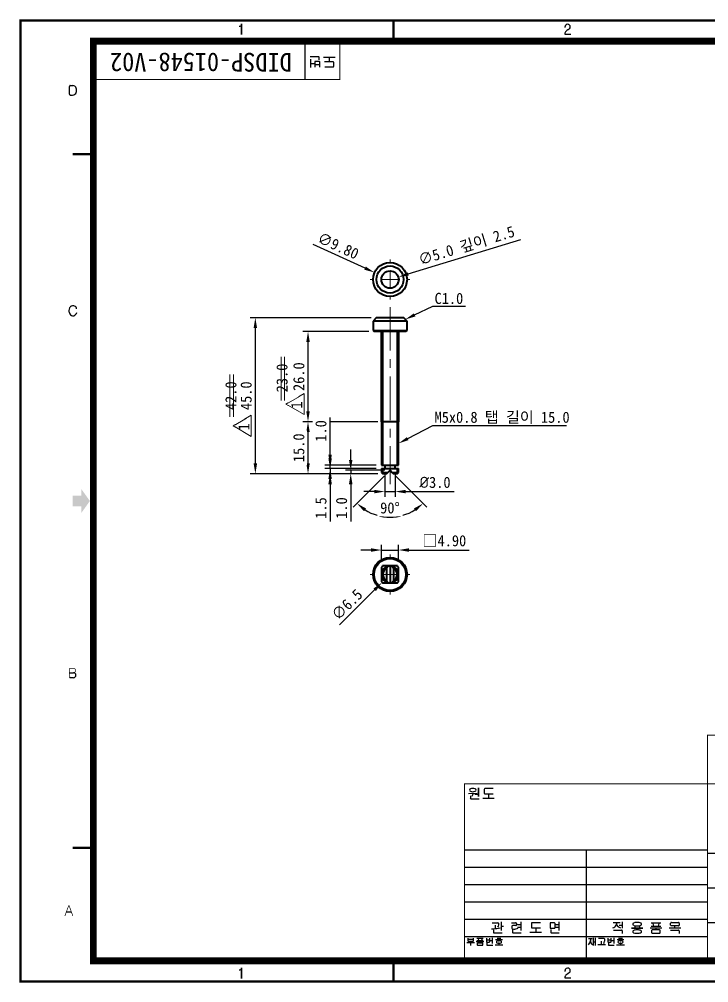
# Model space of a CAD drawing. Header units: millimetres. Extents: x 20 to 420, y 20 to 297.
# Drawn here: x 19.6 to 218.4, y 19.6 to 297.4 of the extents above; entities that cross this region are included whole.
import ezdxf
from ezdxf import colors
from ezdxf.entities.mleader import LeaderData, LeaderLine
from ezdxf.math import Vec2, Vec3

# ---------------------------------------------------------------- set-up
doc = ezdxf.new("R2010")
doc.units = ezdxf.units.MM
doc.header["$LTSCALE"] = 10
doc.header["$MEASUREMENT"] = 0
doc.linetypes.add('CENTER', pattern=[2, 1.25, -0.25, 0.25, -0.25])
doc.layers.get('0').update_dxf_attribs({"color": 6})
doc.layers.add('0 @ 1', color=6, linetype='Continuous')
doc.layers.add('나사산', color=2, linetype='Continuous')
for name, color, linetype, lineweight in [('CENTER', 1, 'CENTER', 9), ('DIM', 2, 'Continuous', 9), ('OUTLINE', 3, 'Continuous', 40)]:
    doc.layers.add(name, color=color, linetype=linetype, lineweight=lineweight)
doc.styles.get("Standard").update_dxf_attribs({"font": '', "height": 3.2})
doc.styles.get('Standard').set_extended_font_data('GulimChe')
doc.dimstyles.new('척도 1배 - (x.x)', dxfattribs={"dimtxt": 3.2, "dimasz": 3, "dimexe": 1.5, "dimexo": 1.5, "dimgap": 1, "dimtad": 1, "dimdec": 1, "dimzin": 0, "dimdsep": 46, "dimtxsty": 'Standard', "dimcen": 0, "dimclrd": 2, "dimclre": 2, "dimclrt": 2, "dimadec": 0, "dimazin": 0, "dimtfac": 0.75, "dimtdec": 1, "dimtmove": 0, "dimatfit": 0, "dimfxl": 1, "dimtfill": 1, "dimtolj": 1, "dimtzin": 0, "dimarcsym": 0})
doc.dimstyles.new('척도 1배 - (x.xx)', dxfattribs={"dimtxt": 3.2, "dimasz": 3, "dimexe": 1.5, "dimexo": 1.5, "dimgap": 1, "dimtad": 1, "dimzin": 0, "dimdsep": 46, "dimtxsty": 'Standard', "dimcen": 0, "dimclrd": 2, "dimclre": 2, "dimclrt": 2, "dimadec": 0, "dimazin": 0, "dimtm": 1e-09, "dimtfac": 0.75, "dimtmove": 0, "dimatfit": 0, "dimfxl": 1, "dimtfill": 1, "dimtolj": 1, "dimtzin": 0, "dimarcsym": 0})

# ---------------------------------------------------------------- blocks, each defined once
blk = doc.blocks.new('A-3_규격도면_동인광학')
blk.add_hatch(color=256).paths.add_polyline_path([(15, 137), (17.5, 137), (17.5, 135), (20, 138.5), (17.5, 142), (17.5, 140), (15, 140)])
for p, q in [((63.07, 275.38), (63.32, 275.38)), ((63.73, 272.93), (63.73, 275.99)), ((63.73, 275.99), (63.73, 272.93)), ((156.98, 274.96), (156.98, 275.22)), ((156.9, 273.09), (158.65, 273.09)), ((157.84, 274.33), (157.74, 274.26)), ((158.18, 274.56), (157.84, 274.33)), ((158.26, 274.63), (158.18, 274.56)), ((82, 270), (82, 260)), ((85.87, 266.55), (83.48, 266.55)), ((83.73, 263.42), (83.73, 265.84)), ((84.63, 264.48), (83.73, 264.48)), ((84.81, 265.01), (84.81, 263.52)), ((86.28, 264.22), (84.81, 264.22)), ((86.07, 265.22), (84.99, 265.22)), ((86.06, 265.64), (86.06, 266.4)), ((86.28, 263.52), (86.28, 265.05)), ((90.69, 266.36), (87.36, 266.36)), ((90.02, 265.12), (87.64, 265.12)), ((89.03, 265.33), (89.03, 266.36)), ((90.27, 263.83), (90.27, 264.89)), ((87.68, 263.62), (90.05, 263.62)), ((14.11, 255.76), (14.11, 258)), ((14.35, 258.23), (15.04, 258.23)), ((16.18, 193.86), (16.14, 194.04)), ((14.1, 89.02), (15.24, 89.02)), ((15.24, 89.02), (15.26, 89.02)), ((15.31, 87.56), (14.35, 87.56)), ((131.98, 53.34), (131.98, 55.81)), ((131.98, 55.81), (131.98, 53.34)), ((136.23, 55.6), (133.86, 55.6)), ((129.11, 54.2), (131.59, 54.27)), ((129.66, 53.56), (129.66, 52.9)), ((130.36, 54.23), (130.37, 53.91)), ((131.98, 53.87), (130.96, 53.87)), ((133.22, 52.86), (136.55, 52.86)), ((133.64, 55.39), (133.64, 54.33)), ((133.89, 54.1), (136.27, 54.1)), ((134.88, 53.9), (134.88, 52.86)), ((129.87, 52.68), (132.24, 52.68)), ((128, 38), (198, 38)), ((163, 38), (163, 7)), ((198, 37), (253, 37)), ((128, 33), (198, 33)), ((128, 28), (198, 28)), ((198, 27), (253, 27)), ((128, 23), (198, 23)), ((13.21, 20.04), (14.68, 20.04)), ((128, 18), (198, 18)), ((135.98, 16.93), (137.61, 16.93)), ((138.54, 17.16), (138.54, 14.69)), ((141.51, 16.95), (142.68, 16.95)), ((142.95, 16.76), (142.95, 16.34)), ((144.21, 17.16), (144.21, 14.72)), ((147.25, 16.73), (147.25, 15.67)), ((149.84, 16.94), (147.47, 16.94)), ((152.64, 16.75), (152.64, 15.56)), ((153.9, 16.94), (152.85, 16.94)), ((154.09, 15.56), (154.09, 16.72)), ((155.19, 17.16), (155.19, 14.72)), ((170.79, 16.97), (172.81, 16.97)), ((171.8, 16.97), (171.8, 16.65)), ((173.45, 17.17), (173.45, 15.35)), ((181.75, 16.92), (184.53, 16.92)), ((182.3, 16.77), (182.47, 15.98)), ((183.97, 16.75), (183.79, 15.98)), ((187.39, 16.22), (187.39, 16.83)), ((187.63, 16.98), (189.68, 16.98)), ((189.86, 16.77), (189.86, 16.22)), ((198, 17), (253, 17)), ((135.78, 15.21), (136.3, 15.22)), ((136.3, 14.87), (136.3, 14.23)), ((136.56, 14.01), (138.83, 14.01)), ((136.81, 16.25), (136.81, 15.24)), ((139.19, 15.89), (138.54, 15.89)), ((141.65, 15.95), (141.65, 15.38)), ((141.79, 14.95), (141.79, 14.23)), ((141.83, 15.14), (142.16, 15.13)), ((142.72, 16.12), (141.88, 16.12)), ((142.04, 14.01), (144.32, 14.01)), ((143.29, 16.45), (144.21, 16.45)), ((143.29, 15.71), (144.21, 15.71)), ((146.83, 14.2), (150.16, 14.2)), ((147.5, 15.44), (149.88, 15.44)), ((148.49, 15.23), (148.49, 14.2)), ((152.84, 15.37), (153.88, 15.37)), ((152.86, 14.95), (152.86, 14.23)), ((153.11, 14.01), (155.29, 14.01)), ((154.26, 16.45), (155.19, 16.45)), ((154.27, 15.71), (155.19, 15.71)), ((170.89, 14.83), (173.22, 14.83)), ((172.54, 16.26), (173.45, 16.26)), ((173.42, 14.6), (173.42, 13.84)), ((179.41, 15.35), (176.07, 15.35)), ((176.07, 15.35), (179.41, 15.35)), ((177.03, 16.01), (177.03, 15.35)), ((178.44, 16.02), (178.44, 15.35)), ((181.47, 15.45), (184.82, 15.45)), ((181.75, 15.98), (184.53, 15.98)), ((181.9, 14.7), (181.9, 14.1)), ((184.19, 14.86), (182.09, 14.86)), ((182.14, 13.95), (184.19, 13.95)), ((183.13, 15.45), (183.13, 14.86)), ((184.37, 14.15), (184.37, 14.7)), ((186.96, 15.48), (190.31, 15.48)), ((187.31, 14.81), (189.64, 14.81)), ((189.68, 16.07), (187.58, 16.07)), ((188.63, 15.48), (188.63, 16.07)), ((189.85, 14.59), (189.85, 13.83)), ((128, 13), (198, 13)), ((128.62, 11.22), (130.85, 11.22)), ((128.91, 12.54), (128.91, 11.79)), ((128.91, 12.2), (130.56, 12.2)), ((129.05, 11.66), (130.43, 11.66)), ((129.74, 11.22), (129.74, 10.37)), ((130.56, 11.82), (130.56, 12.54)), ((131.35, 11.49), (133.58, 11.49)), ((131.53, 12.47), (133.39, 12.47)), ((131.53, 11.84), (133.39, 11.84)), ((131.9, 12.37), (132.02, 11.84)), ((132.46, 11.49), (132.46, 11.09)), ((133.02, 12.36), (132.9, 11.84)), ((134.27, 12.51), (134.27, 11.49)), ((134.27, 12.05), (135.24, 12.05)), ((134.4, 11.37), (135.13, 11.37)), ((135.24, 11.52), (135.24, 12.51)), ((135.37, 11.87), (135.96, 11.87)), ((135.96, 12.58), (135.96, 10.96)), ((136.95, 12.09), (138.89, 12.09)), ((137.37, 12.45), (138.47, 12.45)), ((137.82, 11.76), (137.91, 11.76)), ((137.91, 11.76), (138, 11.76)), ((163.75, 12.44), (164.78, 12.44)), ((164.26, 12.44), (164.26, 11.82)), ((165.05, 12.59), (165.05, 10.36)), ((165.05, 11.47), (165.59, 11.47)), ((165.59, 12.59), (165.59, 10.36)), ((166.58, 12.46), (168.15, 12.46)), ((167.34, 11.59), (167.34, 10.63)), ((168.32, 12.3), (168.32, 11.6)), ((169.29, 12.51), (169.29, 11.49)), ((169.29, 12.05), (170.27, 12.05)), ((169.42, 11.37), (170.15, 11.37)), ((170.27, 11.52), (170.27, 12.51)), ((170.39, 11.87), (170.99, 11.87)), ((170.99, 12.58), (170.99, 10.96)), ((171.97, 12.09), (173.91, 12.09)), ((172.39, 12.45), (173.49, 12.45)), ((172.84, 11.76), (172.93, 11.76)), ((172.93, 11.76), (173.03, 11.76)), ((131.64, 10.99), (131.64, 10.59)), ((133.17, 11.09), (131.76, 11.09)), ((131.8, 10.49), (133.17, 10.49)), ((133.29, 10.62), (133.29, 10.99)), ((134.41, 11.1), (134.41, 10.59)), ((134.54, 10.49), (136.13, 10.49)), ((136.81, 10.6), (139.03, 10.6)), ((137.91, 11.04), (137.82, 11.04)), ((138, 11.04), (137.91, 11.04)), ((137.91, 11.04), (137.91, 10.6)), ((166.39, 10.63), (168.62, 10.63)), ((169.43, 11.1), (169.43, 10.59)), ((169.56, 10.49), (171.15, 10.49)), ((171.83, 10.6), (174.06, 10.6)), ((172.93, 11.04), (172.84, 11.04)), ((173.03, 11.04), (172.93, 11.04)), ((172.93, 11.04), (172.93, 10.6)), ((63.07, 3.35), (63.32, 3.35)), ((63.73, 0.91), (63.73, 3.96)), ((63.73, 3.96), (63.73, 0.91)), ((156.98, 2.93), (156.98, 3.2)), ((156.9, 1.07), (158.65, 1.07)), ((157.84, 2.3), (157.74, 2.24)), ((158.18, 2.54), (157.84, 2.3)), ((158.26, 2.6), (158.18, 2.54))]:
    blk.add_line(p, q)
for points, const_width in [([(0, 0), (0, 277), (400, 277), (400, 0)], 0.7), ([(21, 6), (21, 271), (394, 271), (394, 6)], 2)]:
    blk.add_lwpolyline(points, close=True, dxfattribs=dict(const_width=const_width))
for points, const_width in [([(107.5, 277), (107.5, 270.33)], 0.7), ([(22, 260), (92, 260), (92, 270)], 0.3), ([(15, 238.5), (21.67, 238.5)], 0.7), ([(198, 7), (198, 71), (393, 71)], 0.3), ([(128, 7), (128, 57), (393, 57)], 0.3), ([(15, 38.5), (21.67, 38.5)], 0.7), ([(107.5, 0), (107.5, 6.67)], 0.7)]:
    blk.add_lwpolyline(points, dxfattribs=dict(const_width=const_width))
at = {"const_width": 0.2}
for points in [[(14.1, 87.81), (14.1, 90.08, -0.443983), (14.33, 90.29), (15.24, 90.29, -1), (15.24, 89.02), (14.1, 89.02)], [(12.79, 18.9), (13.87, 21.81, -0.756384), (14.04, 21.8), (15.09, 18.92)]]:
    blk.add_lwpolyline(points, format="xyb", dxfattribs=at)
for centre, radius, start, end in [((63.32, 275.8), 0.418, 270, 351.8564), ((157.65, 275.22), 0.675, 135.3614, 180), ((157.57, 275.31), 0.56, 116.1126, 135.3614), ((157.74, 274.95), 0.951, 75.511, 116.1126), ((157.84, 275.33), 0.566, 52.7857, 75.511), ((157.74, 275.19), 0.74, 352.4081, 52.7857), ((157.61, 275.21), 0.862, 318.1085, 352.4081), ((158.42, 273.05), 1.52, 161.3803, 178.4124), ((157.65, 273.31), 0.705, 132.8749, 161.3803), ((159.75, 271.05), 3.8, 121.9901, 132.8749), ((84.99, 265.04), 0.181, 90, 191.0214), ((85.9, 266.4), 0.157, 0, 104.5405), ((86.1, 265.05), 0.179, 0, 97.6654), ((90.04, 264.89), 0.23, 0, 93.1332), ((90.05, 263.83), 0.217, 270, 359.9617), ((14.35, 258), 0.234, 89.9627, 180), ((14.35, 255.75), 0.241, 177.6028, 269.7704), ((14.69, 339.44), 83.93, 269.7704, 270.2296), ((15.02, 256.63), 1.12, 270.2296, 341.2755), ((15.04, 257.12), 1.11, 18.7245, 90), ((14.3, 256.87), 1.88, 341.2755, 18.7245), ((15.03, 193.78), 0.968, 126.0964, 153.4408), ((14.92, 193.92), 0.786, 112.6651, 126.0964), ((15.21, 193.24), 1.52, 84.5855, 112.6651), ((15.27, 193.91), 0.857, 49.4232, 84.5855), ((15.2, 193.83), 0.962, 12.5369, 49.4232), ((15.89, 193.35), 1.93, 153.4408, 179.3877), ((15.94, 193.35), 1.97, 179.3877, 207.825), ((15.05, 192.88), 0.971, 207.825, 248.4845), ((15.15, 193.14), 1.26, 248.4845, 279.0922), ((15.2, 192.85), 0.954, 279.0922, 325.2032), ((14.87, 193.08), 1.36, 325.2032, 351.393), ((15.26, 88.29), 0.727, 273.6048, 90), ((14.35, 87.81), 0.249, 181.3239, 270), ((130.37, 53.68), 1.97, 90, 109.7033), ((130.37, 53.68), 1.97, 70.2967, 90), ((133.86, 55.39), 0.217, 90, 179.9617), ((129.85, 55.13), 0.429, 109.7033, 172.0326), ((129.85, 55.24), 0.429, 187.9674, 250.2967), ((129.87, 52.9), 0.216, 180, 270.036), ((130.37, 56.69), 1.97, 250.2967, 270), ((129.76, 53.89), 0.602, 313.5964, 1.5108), ((130.37, 56.69), 1.97, 270, 289.7033), ((130.89, 55.13), 0.429, 7.9674, 70.2967), ((130.89, 55.24), 0.429, 289.7033, 352.0326), ((133.87, 54.33), 0.23, 180, 273.1332), ((137.61, 16.7), 0.224, 5.8584, 90), ((135.83, 16.52), 2.01, 354.1416, 5.8584), ((142.68, 16.66), 0.29, 19.9366, 90), ((147.47, 16.73), 0.217, 90, 179.9617), ((152.85, 16.73), 0.211, 90, 174.1511), ((153.87, 16.72), 0.223, 0, 81.4867), ((176.82, 16.5), 0.362, 130.787, 175.4096), ((176.99, 16.31), 0.62, 105.5854, 130.787), ((177.63, 14.03), 2.98, 94.5784, 105.5854), ((177.73, 12.69), 4.33, 90, 94.5784), ((177.73, 12.69), 4.33, 85.4216, 90), ((177.84, 14.03), 2.98, 74.4146, 85.4216), ((178.48, 16.31), 0.62, 49.213, 74.4146), ((178.64, 16.5), 0.362, 4.5904, 49.213), ((187.56, 16.83), 0.163, 63.6984, 180), ((189.68, 16.8), 0.179, 352.4097, 90), ((136.15, 25.5), 10.28, 270.7952, 281.7846), ((136.52, 14.23), 0.218, 180, 278.834), ((136.77, 16.42), 1.07, 316.4472, 354.1416), ((141.88, 15.88), 0.243, 90, 162.7327), ((141.89, 15.38), 0.247, 180, 255.9206), ((142.01, 14.23), 0.218, 180, 278.834), ((142.27, 17.94), 2.82, 267.8535, 294.1102), ((142.73, 16.34), 0.223, 268.9289, 0), ((147.48, 15.67), 0.23, 180, 273.1332), ((152.83, 15.56), 0.198, 180, 272.2398), ((153.08, 14.23), 0.218, 180, 278.834), ((153.88, 15.58), 0.214, 270, 355.6406), ((170.17, 17.28), 1.89, 285.8538, 306.2125), ((170.48, 16.85), 1.37, 306.2125, 332.5484), ((170.87, 16.65), 0.93, 332.5484, 0), ((172.71, 16.65), 0.912, 180, 209.5054), ((172.86, 16.73), 1.08, 209.5054, 237.9626), ((174.78, 19.8), 4.7, 237.9626, 246.4471), ((173.22, 14.62), 0.204, 354.4055, 90), ((176.82, 16.56), 0.362, 184.5904, 229.213), ((176.82, 14.36), 0.362, 130.787, 175.4096), ((176.82, 14.42), 0.362, 184.5904, 229.213), ((176.99, 16.76), 0.62, 229.213, 254.4146), ((176.99, 14.17), 0.62, 105.5854, 130.787), ((176.99, 14.62), 0.62, 229.213, 254.4146), ((177.63, 19.03), 2.98, 254.4146, 265.4216), ((177.63, 11.89), 2.98, 94.5784, 105.5854), ((177.63, 16.89), 2.98, 254.4146, 265.4216), ((177.73, 20.38), 4.33, 265.4216, 270), ((177.73, 10.55), 4.33, 90, 94.5784), ((177.73, 18.24), 4.33, 265.4216, 270), ((177.73, 20.38), 4.33, 270, 274.5784), ((177.73, 10.55), 4.33, 85.4216, 90), ((177.73, 18.24), 4.33, 270, 274.5784), ((177.84, 19.03), 2.98, 274.5784, 285.5854), ((177.84, 11.89), 2.98, 74.4146, 85.4216), ((177.84, 16.89), 2.98, 274.5784, 285.5854), ((178.48, 16.76), 0.62, 285.5854, 310.787), ((178.48, 14.17), 0.62, 49.213, 74.4146), ((178.48, 14.62), 0.62, 285.5854, 310.787), ((178.64, 16.56), 0.362, 310.787, 355.4096), ((178.64, 14.36), 0.362, 4.5904, 49.213), ((178.64, 14.42), 0.362, 310.787, 355.4096), ((182.09, 14.67), 0.187, 90, 169.1835), ((182.07, 14.1), 0.163, 180, 296.3016), ((184.22, 14.7), 0.154, 0, 98.8347), ((184.19, 14.13), 0.179, 270, 7.5903), ((187.58, 16.26), 0.187, 190.8165, 270), ((189.64, 14.61), 0.204, 354.4055, 90), ((189.71, 16.22), 0.154, 261.1653, 0), ((129.04, 11.79), 0.131, 180, 274.282), ((130.43, 11.79), 0.133, 270, 11.7778), ((134.39, 11.49), 0.12, 180, 277.6654), ((135.13, 11.5), 0.121, 270, 11.0214), ((137.46, 11.37), 0.306, 117.2376, 174.097), ((137.46, 11.43), 0.306, 185.903, 242.7624), ((137.82, 10.66), 1.1, 90, 117.2376), ((137.82, 12.14), 1.1, 242.7624, 270), ((138, 10.66), 1.1, 62.7624, 90), ((138, 12.14), 1.1, 270, 297.2376), ((138.37, 11.37), 0.306, 5.903, 62.7624), ((138.37, 11.43), 0.306, 297.2376, 354.097), ((162.62, 11.82), 1.64, 310.6997, 0), ((165.87, 11.82), 1.61, 180, 230.1829), ((167.35, 11.6), 0.979, 320.2059, 0), ((168.15, 12.28), 0.178, 4.5, 90), ((169.41, 11.49), 0.12, 180, 277.6654), ((170.15, 11.5), 0.121, 270, 11.0214), ((172.48, 11.37), 0.306, 117.2376, 174.097), ((172.48, 11.43), 0.306, 185.903, 242.7624), ((172.84, 10.66), 1.1, 90, 117.2376), ((172.84, 12.14), 1.1, 242.7624, 270), ((173.03, 10.66), 1.1, 62.7624, 90), ((173.03, 12.14), 1.1, 270, 297.2376), ((173.39, 11.37), 0.306, 5.903, 62.7624), ((173.39, 11.43), 0.306, 297.2376, 354.097), ((131.76, 10.97), 0.125, 90, 169.1835), ((131.75, 10.59), 0.108, 180, 296.3016), ((133.18, 10.99), 0.103, 0, 98.8347), ((133.17, 10.61), 0.119, 270, 7.5903), ((134.52, 10.59), 0.105, 180, 284.5405), ((169.54, 10.59), 0.105, 180, 284.5405), ((63.32, 3.77), 0.418, 270, 351.8564), ((157.65, 3.2), 0.675, 135.3614, 180), ((157.57, 3.28), 0.56, 116.1126, 135.3614), ((157.74, 2.93), 0.951, 75.511, 116.1126), ((157.84, 3.3), 0.566, 52.7857, 75.511), ((157.74, 3.16), 0.74, 352.4081, 52.7857), ((157.61, 3.18), 0.862, 318.1085, 352.4081), ((158.42, 1.02), 1.52, 161.3803, 178.4124), ((157.65, 1.28), 0.705, 132.8749, 161.3803), ((159.75, -0.98), 3.8, 121.9901, 132.8749)]:
    blk.add_arc(centre, radius, start, end)
blk = doc.blocks.new('*D152')
at = {"layer": 'Defpoints', "color": 0, "ltscale": 0.5, "transparency": 16777216}
for p in [(102.87, 181.34), (124.45, 181.34), (124.45, 166.34)]:
    blk.add_point(p, dxfattribs=at)
at = {"layer": 'DIM', "color": 2, "lineweight": -2, "ltscale": 0.5, "transparency": 16777216}
for p, q in [((122.95, 181.34), (101.37, 181.34)), ((102.87, 169.34), (102.87, 178.34)), ((122.95, 166.34), (101.37, 166.34))]:
    blk.add_line(p, q, dxfattribs=at)
at = {"layer": 'DIM', "color": 2, "ltscale": 0.5, "transparency": 16777216}
for points in [[(102.37, 178.34), (103.37, 178.34), (102.87, 181.34)], [(102.37, 169.34), (103.37, 169.34), (102.87, 166.34)]]:
    blk.add_solid(points, dxfattribs=at)
at = {"layer": 'DIM', "color": 2, "ltscale": 0.5, "transparency": 16777216, "insert": (100.23, 173.84), "char_height": 3.2, "attachment_point": 5, "rotation": 90, "bg_fill": 3, "box_fill_scale": 1.25, "bg_fill_color": 256, "bg_fill_true_color": 13158600, "bg_fill_transparency": 0}
blk.add_mtext('\\A1;15.0', dxfattribs=at)
blk = doc.blocks.new('SW_CENTERMARKSYMBOL_0')
at = {"color": 0, "linetype": 'Continuous', "lineweight": 0}
for p, q in [((0, 5), (0, 5.75)), ((-5, 0), (-5.75, 0)), ((0, 0), (-2.5, 0)), ((0, 0), (0, 2.5)), ((0, 0), (0, -2.5)), ((0, 0), (2.5, 0)), ((5, 0), (5.75, 0)), ((0, -5), (0, -5.75))]:
    blk.add_line(p, q, dxfattribs=at)
blk = doc.blocks.new('*D153')
at = {"layer": 'Defpoints', "color": 0, "ltscale": 0.5, "transparency": 16777216}
for p in [(122.04, 224.37), (130.96, 220.3)]:
    blk.add_point(p, dxfattribs=at)
at = {"layer": 'DIM', "color": 2, "lineweight": -2, "ltscale": 0.5, "transparency": 16777216}
blk.add_line((119.32, 225.61), (104.34, 232.44), dxfattribs=at)
at = {"layer": 'DIM', "color": 2, "ltscale": 0.5, "transparency": 16777216}
blk.add_solid([(119.52, 226.07), (119.11, 225.16), (122.04, 224.37)], dxfattribs=at)
at = {"layer": 'DIM', "color": 2, "ltscale": 0.5, "transparency": 16777216, "insert": (111.56, 232.05), "char_height": 3.2, "attachment_point": 5, "rotation": 335.4818, "bg_fill": 3, "box_fill_scale": 1.25, "bg_fill_color": 256, "bg_fill_true_color": 13158600, "bg_fill_transparency": 0}
blk.add_mtext('\\A1;∅9.80', dxfattribs=at)
blk = doc.blocks.new('*D154')
at = {"layer": 'Defpoints', "color": 0, "ltscale": 0.5, "transparency": 16777216}
for p in [(128.89, 223.07), (124.11, 221.6)]:
    blk.add_point(p, dxfattribs=at)
at = {"layer": 'DIM', "color": 2, "lineweight": -2, "ltscale": 0.5, "transparency": 16777216}
blk.add_line((131.76, 223.95), (164.17, 233.87), dxfattribs=at)
at = {"layer": 'DIM', "color": 2, "ltscale": 0.5, "transparency": 16777216}
blk.add_solid([(131.62, 224.42), (131.91, 223.47), (128.89, 223.07)], dxfattribs=at)
at = {"layer": 'DIM', "color": 2, "ltscale": 0.5, "transparency": 16777216, "insert": (148.59, 232), "char_height": 3.2, "attachment_point": 5, "rotation": 17.0238, "bg_fill": 3, "box_fill_scale": 1.25, "bg_fill_color": 256, "bg_fill_true_color": 13158600, "bg_fill_transparency": 0}
blk.add_mtext('\\A1;∅5.0 깊이 2.5', dxfattribs=at)
blk = doc.blocks.new('*D155')
at = {"layer": 'Defpoints', "color": 0, "ltscale": 0.5, "transparency": 16777216}
for p in [(128.95, 144.37), (124.05, 139.46), (128.95, 139.46)]:
    blk.add_point(p, dxfattribs=at)
at = {"layer": 'DIM', "color": 2, "lineweight": -2, "ltscale": 0.5, "transparency": 16777216}
for p, q in [((124.05, 140.96), (124.05, 145.87)), ((128.95, 140.96), (128.95, 145.87)), ((121.05, 144.37), (118.05, 144.37)), ((124.05, 144.37), (128.95, 144.37)), ((131.95, 144.37), (149.36, 144.37))]:
    blk.add_line(p, q, dxfattribs=at)
at = {"layer": 'DIM', "color": 2, "ltscale": 0.5, "transparency": 16777216}
for points in [[(121.05, 144.87), (121.05, 143.87), (124.05, 144.37)], [(131.95, 144.87), (131.95, 143.87), (128.95, 144.37)]]:
    blk.add_solid(points, dxfattribs=at)
at = {"layer": 'DIM', "color": 2, "ltscale": 0.5, "transparency": 16777216, "insert": (142.16, 147.01), "char_height": 3.2, "attachment_point": 5, "bg_fill": 3, "box_fill_scale": 1.25, "bg_fill_color": 256, "bg_fill_true_color": 13158600, "bg_fill_transparency": 0}
blk.add_mtext('\\A1;□4.90', dxfattribs=at)
blk = doc.blocks.new('*D156')
at = {"layer": 'Defpoints', "color": 0, "ltscale": 0.5, "transparency": 16777216}
for p in [(128.8, 139.63), (124.2, 135.03)]:
    blk.add_point(p, dxfattribs=at)
at = {"layer": 'DIM', "color": 2, "lineweight": -2, "ltscale": 0.5, "transparency": 16777216}
blk.add_line((122.08, 132.91), (111.98, 122.81), dxfattribs=at)
at = {"layer": 'DIM', "color": 2, "ltscale": 0.5, "transparency": 16777216}
blk.add_solid([(121.73, 133.26), (122.44, 132.56), (124.2, 135.03)], dxfattribs=at)
at = {"layer": 'DIM', "color": 2, "ltscale": 0.5, "transparency": 16777216, "insert": (114.11, 128.66), "char_height": 3.2, "attachment_point": 5, "rotation": 45, "bg_fill": 3, "box_fill_scale": 1.25, "bg_fill_color": 256, "bg_fill_true_color": 13158600, "bg_fill_transparency": 0}
blk.add_mtext('\\A1;∅6.5', dxfattribs=at)
blk = doc.blocks.new('*D157')
at = {"layer": 'Defpoints', "color": 0, "ltscale": 0.5, "transparency": 16777216}
for p in [(124.05, 167.84), (109.24, 166.34), (124.45, 166.34)]:
    blk.add_point(p, dxfattribs=at)
at = {"layer": 'DIM', "color": 2, "lineweight": -2, "ltscale": 0.5, "transparency": 16777216}
for p, q in [((109.24, 170.84), (109.24, 173.84)), ((122.55, 167.84), (107.74, 167.84)), ((109.24, 167.84), (109.24, 166.34)), ((122.95, 166.34), (107.74, 166.34)), ((109.24, 163.34), (109.24, 152.61))]:
    blk.add_line(p, q, dxfattribs=at)
at = {"layer": 'DIM', "color": 2, "ltscale": 0.5, "transparency": 16777216}
for points in [[(108.74, 170.84), (109.74, 170.84), (109.24, 167.84)], [(108.74, 163.34), (109.74, 163.34), (109.24, 166.34)]]:
    blk.add_solid(points, dxfattribs=at)
at = {"layer": 'DIM', "color": 2, "ltscale": 0.5, "transparency": 16777216, "insert": (106.6, 156.48), "char_height": 3.2, "attachment_point": 5, "rotation": 90, "bg_fill": 3, "box_fill_scale": 1.25, "bg_fill_color": 256, "bg_fill_true_color": 13158600, "bg_fill_transparency": 0}
blk.add_mtext('\\A1;1.5', dxfattribs=at)
blk = doc.blocks.new('*D158')
at = {"layer": 'Defpoints', "color": 0, "ltscale": 0.5, "transparency": 16777216}
for p in [(102.87, 207.34), (121.9, 207.34), (124.05, 181.34)]:
    blk.add_point(p, dxfattribs=at)
at = {"layer": 'DIM', "color": 2, "lineweight": -2, "ltscale": 0.5, "transparency": 16777216}
for p, q in [((120.4, 207.34), (101.37, 207.34)), ((102.87, 184.34), (102.87, 204.34)), ((122.55, 181.34), (101.37, 181.34))]:
    blk.add_line(p, q, dxfattribs=at)
at = {"layer": 'DIM', "color": 2, "ltscale": 0.5, "transparency": 16777216}
for points in [[(102.37, 204.34), (103.37, 204.34), (102.87, 207.34)], [(102.37, 184.34), (103.37, 184.34), (102.87, 181.34)]]:
    blk.add_solid(points, dxfattribs=at)
at = {"layer": 'DIM', "color": 2, "ltscale": 0.5, "transparency": 16777216, "insert": (100.23, 194.34), "char_height": 3.2, "attachment_point": 5, "rotation": 90, "bg_fill": 3, "box_fill_scale": 1.25, "bg_fill_color": 256, "bg_fill_true_color": 13158600, "bg_fill_transparency": 0}
blk.add_mtext('\\A1;26.0', dxfattribs=at)
blk = doc.blocks.new('*D159')
at = {"layer": 'Defpoints', "color": 0, "ltscale": 0.5, "transparency": 16777216}
for p in [(87.69, 211.34), (122.6, 211.34), (124.45, 166.34)]:
    blk.add_point(p, dxfattribs=at)
at = {"layer": 'DIM', "color": 2, "lineweight": -2, "ltscale": 0.5, "transparency": 16777216}
for p, q in [((121.1, 211.34), (86.19, 211.34)), ((87.69, 169.34), (87.69, 208.34)), ((122.95, 166.34), (86.19, 166.34))]:
    blk.add_line(p, q, dxfattribs=at)
at = {"layer": 'DIM', "color": 2, "ltscale": 0.5, "transparency": 16777216}
for points in [[(87.19, 208.34), (88.19, 208.34), (87.69, 211.34)], [(87.19, 169.34), (88.19, 169.34), (87.69, 166.34)]]:
    blk.add_solid(points, dxfattribs=at)
at = {"layer": 'DIM', "color": 2, "ltscale": 0.5, "transparency": 16777216, "insert": (85.05, 188.84), "char_height": 3.2, "attachment_point": 5, "rotation": 90, "bg_fill": 3, "box_fill_scale": 1.25, "bg_fill_color": 256, "bg_fill_true_color": 13158600, "bg_fill_transparency": 0}
blk.add_mtext('\\A1;45.0', dxfattribs=at)
blk = doc.blocks.new('*D160')
at = {"layer": 'Defpoints', "color": 0, "ltscale": 0.5, "transparency": 16777216}
for p in [(109.24, 168.84), (124.05, 168.84), (124.05, 167.84)]:
    blk.add_point(p, dxfattribs=at)
at = {"layer": 'DIM', "color": 2, "lineweight": -2, "ltscale": 0.5, "transparency": 16777216}
for p, q in [((109.24, 171.84), (109.24, 182.57)), ((122.55, 168.84), (107.74, 168.84)), ((122.55, 167.84), (107.74, 167.84)), ((109.24, 167.84), (109.24, 168.84)), ((109.24, 164.84), (109.24, 161.84))]:
    blk.add_line(p, q, dxfattribs=at)
at = {"layer": 'DIM', "color": 2, "ltscale": 0.5, "transparency": 16777216}
for points in [[(108.74, 171.84), (109.74, 171.84), (109.24, 168.84)], [(108.74, 164.84), (109.74, 164.84), (109.24, 167.84)]]:
    blk.add_solid(points, dxfattribs=at)
at = {"layer": 'DIM', "color": 2, "ltscale": 0.5, "transparency": 16777216, "insert": (106.6, 178.7), "char_height": 3.2, "attachment_point": 5, "rotation": 90, "bg_fill": 3, "box_fill_scale": 1.25, "bg_fill_color": 256, "bg_fill_true_color": 13158600, "bg_fill_transparency": 0}
blk.add_mtext('\\A1;1.0', dxfattribs=at)
blk = doc.blocks.new('*D161')
at = {"layer": 'Defpoints', "color": 0, "ltscale": 0.5, "transparency": 16777216}
for p in [(125.9, 166.74), (126.5, 167.34), (126.5, 167.34), (127.1, 166.74)]:
    blk.add_point(p, dxfattribs=at)
at = {"layer": 'DIM', "color": 2, "lineweight": -2, "ltscale": 0.5, "transparency": 16777216}
for p, q in [((124.84, 165.68), (115.91, 156.75)), ((128.16, 165.68), (137.1, 156.75))]:
    blk.add_line(p, q, dxfattribs=at)
blk.add_arc((126.5, 167.34), 13.49, 237.773, 302.227, dxfattribs=at)
at = {"layer": 'DIM', "color": 2, "ltscale": 0.5, "transparency": 16777216}
for points in [[(119, 155.54), (119.62, 156.33), (116.97, 157.81)], [(133.38, 156.33), (134.01, 155.54), (136.04, 157.81)]]:
    blk.add_solid(points, dxfattribs=at)
at = {"layer": 'DIM', "color": 2, "ltscale": 0.5, "transparency": 16777216, "insert": (126.5, 156.49), "char_height": 3.2, "attachment_point": 5, "bg_fill": 3, "box_fill_scale": 1.25, "bg_fill_color": 256, "bg_fill_true_color": 13158600, "bg_fill_transparency": 0}
blk.add_mtext('\\A1;90°', dxfattribs=at)
at = {"layer": 'Defpoints', "color": 0, "ltscale": 0.5, "transparency": 16777216}
blk.add_point((123.01, 154.32), dxfattribs=at)
blk = doc.blocks.new('*D162')
at = {"layer": 'Defpoints', "color": 0, "ltscale": 0.5, "transparency": 16777216}
for p in [(125, 167.84), (128, 167.84), (128, 161.22)]:
    blk.add_point(p, dxfattribs=at)
at = {"layer": 'DIM', "color": 2, "lineweight": -2, "ltscale": 0.5, "transparency": 16777216}
for p, q in [((125, 166.34), (125, 159.72)), ((128, 166.34), (128, 159.72)), ((122, 161.22), (119, 161.22)), ((125, 161.22), (128, 161.22)), ((131, 161.22), (144.95, 161.22))]:
    blk.add_line(p, q, dxfattribs=at)
at = {"layer": 'DIM', "color": 2, "ltscale": 0.5, "transparency": 16777216}
for points in [[(122, 161.72), (122, 160.72), (125, 161.22)], [(131, 161.72), (131, 160.72), (128, 161.22)]]:
    blk.add_solid(points, dxfattribs=at)
at = {"layer": 'DIM', "color": 2, "ltscale": 0.5, "transparency": 16777216, "insert": (139.47, 163.86), "char_height": 3.2, "attachment_point": 5, "bg_fill": 3, "box_fill_scale": 1.25, "bg_fill_color": 256, "bg_fill_true_color": 13158600, "bg_fill_transparency": 0}
blk.add_mtext('\\A1;{\\fISOCPEUR|b0|i0|c0|p34;%%C}3.0', dxfattribs=at)
blk = doc.blocks.new('*D163')
at = {"layer": 'Defpoints', "color": 0, "ltscale": 0.5, "transparency": 16777216}
for p in [(126.5, 167.34), (115.18, 166.34), (124.45, 166.34)]:
    blk.add_point(p, dxfattribs=at)
at = {"layer": 'DIM', "color": 2, "lineweight": -2, "ltscale": 0.5, "transparency": 16777216}
for p, q in [((115.18, 170.34), (115.18, 173.34)), ((125, 167.34), (113.68, 167.34)), ((115.18, 167.34), (115.18, 166.34)), ((122.95, 166.34), (113.68, 166.34)), ((115.18, 163.34), (115.18, 152.62))]:
    blk.add_line(p, q, dxfattribs=at)
at = {"layer": 'DIM', "color": 2, "ltscale": 0.5, "transparency": 16777216}
for points in [[(114.68, 170.34), (115.68, 170.34), (115.18, 167.34)], [(114.68, 163.34), (115.68, 163.34), (115.18, 166.34)]]:
    blk.add_solid(points, dxfattribs=at)
at = {"layer": 'DIM', "color": 2, "ltscale": 0.5, "transparency": 16777216, "insert": (112.54, 156.48), "char_height": 3.2, "attachment_point": 5, "rotation": 90, "bg_fill": 3, "box_fill_scale": 1.25, "bg_fill_color": 256, "bg_fill_true_color": 13158600, "bg_fill_transparency": 0}
blk.add_mtext('\\A1;1.0', dxfattribs=at)

msp = doc.modelspace()

# ---------------------------------------------------------------- linework, layer by layer
at = {"layer": 'CENTER'}
msp.add_line((126.503, 214.343), (126.503, 163.337), dxfattribs=at)
at = {"layer": 'OUTLINE'}
for p, q in [((122.603, 211.343), (121.603, 210.343)), ((122.603, 211.343), (126.503, 211.343)), ((126.503, 211.343), (130.403, 211.343)), ((131.403, 210.343), (130.403, 211.343)), ((121.603, 210.343), (121.603, 207.643)), ((126.503, 210.343), (121.603, 210.343)), ((131.403, 210.343), (126.503, 210.343)), ((131.403, 207.643), (131.403, 210.343)), ((121.603, 207.643), (121.903, 207.343)), ((121.603, 207.643), (131.403, 207.643)), ((131.103, 207.343), (121.903, 207.343)), ((128.638, 181.343), (128.638, 207.343)), ((128.953, 207.343), (128.953, 181.343)), ((131.103, 207.343), (131.403, 207.643)), ((128.638, 181.343), (126.503, 181.343)), ((128.953, 181.343), (128.638, 181.343)), ((128.953, 168.843), (128.953, 181.343)), ((125.903, 166.743), (126.503, 167.343)), ((126.503, 168.843), (128.953, 168.843)), ((126.503, 167.843), (128.953, 167.843)), ((126.503, 167.343), (127.103, 166.743)), ((127.103, 166.743), (128.953, 166.743)), ((128.003, 167.843), (128.003, 168.843)), ((128.553, 166.343), (128.953, 166.743)), ((128.953, 166.743), (128.953, 167.843)), ((128.553, 166.343), (127.503, 166.343)), ((124.053, 139.465), (124.053, 137.329)), ((126.503, 139.779), (124.368, 139.779)), ((125.503, 139.119), (125.503, 135.54)), ((126.503, 139.779), (126.503, 134.879)), ((128.638, 139.779), (126.503, 139.779)), ((127.503, 139.119), (127.503, 135.54)), ((128.953, 137.329), (128.953, 139.465)), ((124.053, 137.329), (124.053, 135.194)), ((128.953, 135.194), (128.953, 137.329)), ((124.368, 134.879), (126.503, 134.879)), ((126.503, 134.879), (128.638, 134.879))]:
    msp.add_line(p, q, dxfattribs=at)
for centre, radius in [((126.503, 222.336), 4.9), ((126.503, 222.336), 3.9), ((126.503, 222.336), 2.5), ((126.503, 137.329), 4.9), ((126.503, 137.329), 4.6)]:
    msp.add_circle(centre, radius, dxfattribs=at)
for radius, start, end in [(3.25, 131.07535, 138.92465), (2.45, 104.1758, 255.8242), (2.05, 119.1964, 240.8036), (2.45, 90, 104.1758), (2.45, 75.8242, 90), (2.45, 284.1758, 75.8242), (2.05, 299.1964, 60.8036), (3.25, 41.07535, 48.92465), (3.25, 221.07535, 228.92465), (2.45, 255.8242, 270), (2.45, 270, 284.1758), (3.25, 311.07535, 318.92465)]:
    msp.add_arc((126.503, 137.329), radius, start, end, dxfattribs=at)
for points in [[(127.103, 166.743), (127.245, 166.6), (127.38, 166.466), (127.503, 166.343)], [(125.503, 139.119), (125.626, 139.328), (125.761, 139.522), (125.903, 139.705)], [(127.103, 139.705), (127.245, 139.522), (127.38, 139.328), (127.503, 139.119)], [(125.903, 134.954), (125.761, 135.137), (125.626, 135.33), (125.503, 135.54)], [(127.503, 135.54), (127.38, 135.33), (127.245, 135.137), (127.103, 134.954)]]:
    msp.add_open_spline(points, degree=3, dxfattribs=at)
at = {"layer": '나사산'}
for p, q in [((128.603, 168.843), (128.603, 181.343)), ((128.603, 166.743), (128.603, 167.843))]:
    msp.add_line(p, q, dxfattribs=at)

# ---------------------------------------------------------------- block references
at = {"layer": '0 @ 1'}
msp.add_blockref('A-3_규격도면_동인광학', (20, 20), dxfattribs=at)
at = {"layer": 'CENTER'}
for p in [(126.503, 222.336), (126.503, 137.329)]:
    msp.add_blockref('SW_CENTERMARKSYMBOL_0', p, dxfattribs=at)

# ---------------------------------------------------------------- texts
at = {"layer": 'DIM', "insert": (72, 285), "char_height": 5.4, "width": 60, "attachment_point": 5, "rotation": 180}
msp.add_mtext('DIDSP-01548-V02', dxfattribs=at)

# ---------------------------------------------------------------- leaders
at = {"layer": 'DIM', "ltscale": 0.5}
ml = msp.add_multileader_mtext('Standard', dxfattribs=at)
ml.set_content('\\A1;{\\C2;C1.0}', color=256)
ml.set_leader_properties()
ml.build(insert=Vec2(0, 0))
ml.multileader.update_dxf_attribs({"text_left_attachment_type": 5, "text_right_attachment_type": 5, "dogleg_length": 0.36, "arrow_head_size": 3})
ctx = ml.context
ctx.base_point, ctx.char_height, ctx.arrow_head_size, ctx.landing_gap_size, ctx.plane_origin = Vec3(139.249, 214.656), 3.2, 3, 0.09, Vec3(210.911, 215.962)
ctx.left_attachment, ctx.right_attachment = 5, 5
notes = []
notes.append((ctx, [(0, (1, 1, 0), (138.889, 214.656), (1, 0), 0.36, [(0, [(130.903, 210.843)], 0, [])])]))
ctx.mtext.insert, ctx.mtext.flow_direction = Vec3(139.339, 218.501), 5
ml = msp.add_multileader_mtext('Standard', dxfattribs=at)
ml.set_content('\\A1;{\\C2;M5x0.8 탭 길이 15.0}', color=256)
ml.set_leader_properties()
ml.build(insert=Vec2(0, 0))
ml.multileader.update_dxf_attribs({"text_left_attachment_type": 5, "text_right_attachment_type": 5, "dogleg_length": 0.36, "arrow_head_size": 3})
ctx = ml.context
ctx.base_point, ctx.char_height, ctx.arrow_head_size, ctx.landing_gap_size, ctx.plane_origin = Vec3(139.249, 180.269), 3.2, 3, 0.09, Vec3(210.911, 184.575)
ctx.left_attachment, ctx.right_attachment = 5, 5
notes.append((ctx, [(0, (1, 1, 0), (138.889, 180.269), (1, 0), 0.36, [(0, [(128.953, 175.093)], 0, [])])]))
ctx.mtext.insert, ctx.mtext.flow_direction = Vec3(139.339, 184.25), 5
for ctx, leaders in notes:
    for number, flags, end, landing, length, lines in leaders:
        leader = LeaderData()
        leader.index, (leader.has_last_leader_line, leader.has_dogleg_vector, leader.attachment_direction) = number, flags
        leader.last_leader_point, leader.dogleg_vector, leader.dogleg_length = Vec3(end), Vec3(landing), length
        for number, points, colour, breaks in lines:
            line = LeaderLine()
            line.index, line.vertices, line.color, line.breaks = number, Vec3.list(points), colors.encode_raw_color(colour), breaks
            leader.lines.append(line)
        ctx.leaders.append(leader)

# ---------------------------------------------------------------- next in the draw order: dimensions: what is measured, and where the dimension line sits
dim = msp.add_diameter_dim_2p(p1=(130.961, 220.303), p2=(122.045, 224.37), dimstyle='척도 1배 - (x.xx)', override={"dimtofl": 0}, dxfattribs=at)
dim.commit()
dim.dimension.update_dxf_attribs({"geometry": '*D153', "text_midpoint": (111.559, 232.052)})
dim = msp.add_linear_dim(base=(102.868, 181.343), p1=(124.453, 166.343), p2=(124.453, 181.343), angle=90, dimstyle='척도 1배 - (x.x)', dxfattribs=at)
dim.commit()
dim.dimension.update_dxf_attribs({"geometry": '*D152', "text_midpoint": (100.226, 173.843)})
dim = msp.add_linear_dim(base=(128.953, 144.368), p1=(124.053, 139.465), p2=(128.953, 139.465), text='□<>', dimstyle='척도 1배 - (x.xx)', dxfattribs=at)
dim.commit()
dim.dimension.update_dxf_attribs({"geometry": '*D155', "text_midpoint": (142.157, 147.008)})

# ---------------------------------------------------------------- next in the draw order: linework, layer by layer
at = {"layer": 'OUTLINE'}
for p, q in [((124.053, 181.343), (124.053, 207.343)), ((124.368, 207.343), (124.368, 181.343)), ((124.053, 181.343), (124.053, 168.843)), ((124.368, 181.343), (124.053, 181.343)), ((126.503, 181.343), (124.368, 181.343)), ((124.053, 168.843), (126.503, 168.843)), ((124.053, 167.843), (124.053, 166.743)), ((124.053, 167.843), (126.503, 167.843)), ((124.053, 166.743), (124.453, 166.343)), ((124.053, 166.743), (125.903, 166.743)), ((125.003, 168.843), (125.003, 167.843)), ((125.503, 166.343), (124.453, 166.343))]:
    msp.add_line(p, q, dxfattribs=at)
msp.add_open_spline([(125.503, 166.343), (125.626, 166.466), (125.761, 166.6), (125.903, 166.743)], degree=3, dxfattribs=at)
at = {"layer": '나사산'}
for p, q in [((124.403, 181.343), (124.403, 168.843)), ((124.403, 167.843), (124.403, 166.743))]:
    msp.add_line(p, q, dxfattribs=at)

# ---------------------------------------------------------------- next in the draw order: dimensions: what is measured, and where the dimension line sits
at = {"layer": 'DIM', "ltscale": 0.5}
dim = msp.add_diameter_dim_2p(p1=(124.113, 221.604), p2=(128.893, 223.068), text='<> 깊이 2.5', dimstyle='척도 1배 - (x.x)', override={"dimtofl": 0}, dxfattribs=at)
dim.commit()
dim.dimension.update_dxf_attribs({"geometry": '*D154', "text_midpoint": (148.588, 232.004)})
dim = msp.add_diameter_dim_2p(p1=(128.801, 139.627), p2=(124.205, 135.031), dimstyle='척도 1배 - (x.x)', override={"dimtofl": 0}, dxfattribs=at)
dim.commit()
dim.dimension.update_dxf_attribs({"geometry": '*D156', "text_midpoint": (114.106, 128.664)})

# ---------------------------------------------------------------- next in the draw order: dimensions: what is measured, and where the dimension line sits
for base, p1, p2, picture, middle in [((102.868, 207.343), (124.053, 181.343), (121.903, 207.343), '*D158', (100.23, 194.343)), ((109.241, 166.343), (124.053, 167.843), (124.453, 166.343), '*D157', (106.598, 156.477))]:
    dim = msp.add_linear_dim(base=base, p1=p1, p2=p2, angle=90, dimstyle='척도 1배 - (x.x)', dxfattribs=at)
    dim.commit()
    dim.dimension.update_dxf_attribs({"geometry": picture, "text_midpoint": middle})

# ---------------------------------------------------------------- next in the draw order: dimensions: what is measured, and where the dimension line sits
dim = msp.add_linear_dim(base=(87.691, 211.343), p1=(124.453, 166.343), p2=(122.603, 211.343), angle=90, dimstyle='척도 1배 - (x.x)', dxfattribs=at)
dim.commit()
dim.dimension.update_dxf_attribs({"geometry": '*D159', "text_midpoint": (87.691, 188.843), "dimtype": 160})

# ---------------------------------------------------------------- next in the draw order: texts
at = {"layer": 'DIM', "color": 2, "ltscale": 0.5, "char_height": 3.2, "attachment_point": 5, "rotation": 90, "bg_fill": 3, "box_fill_scale": 1.25, "bg_fill_color": 256, "bg_fill_true_color": 13158600, "bg_fill_transparency": 0}
for insert in [(99.602, 186.152), (84.355, 179.879)]:
    msp.add_mtext('\\A1;1', dxfattribs=dict(at, insert=insert))

# ---------------------------------------------------------------- next in the draw order: dimensions: what is measured, and where the dimension line sits
at = {"layer": 'DIM', "ltscale": 0.5}
dim = msp.add_linear_dim(base=(109.241, 168.843), p1=(124.053, 167.843), p2=(124.053, 168.843), angle=90, dimstyle='척도 1배 - (x.x)', dxfattribs=at)
dim.commit()
dim.dimension.update_dxf_attribs({"geometry": '*D160', "text_midpoint": (106.598, 178.705)})

# ---------------------------------------------------------------- next in the draw order: linework, layer by layer
for points in [[(96.524, 186.434), (101.774, 183.403), (101.774, 189.465)], [(81.277, 180.162), (86.527, 177.131), (86.527, 183.193)]]:
    msp.add_lwpolyline(points, close=True, dxfattribs=at)

# ---------------------------------------------------------------- next in the draw order: dimensions: what is measured, and where the dimension line sits
dim = msp.add_angular_dim_2l(base=(123.013, 154.317), line1=((125.903, 166.743), (126.503, 167.343)), line2=((126.503, 167.343), (127.103, 166.743)), dimstyle='척도 1배 - (x.xx)', override={"dimtfill": 0}, dxfattribs=at)
dim.commit()
dim.dimension.update_dxf_attribs({"geometry": '*D161', "text_midpoint": (126.503, 156.494)})

# ---------------------------------------------------------------- next in the draw order: texts
at = {"layer": 'DIM', "color": 1, "ltscale": 0.5, "char_height": 3.2, "attachment_point": 5, "rotation": 90, "bg_fill": 3, "box_fill_scale": 1.25, "bg_fill_color": 256, "bg_fill_true_color": 13158600, "bg_fill_transparency": 0}
for s, insert in [('\\A1;23.0', (95.387, 193.963)), ('\\A1;42.0', (80.655, 188.843))]:
    msp.add_mtext(s, dxfattribs=dict(at, insert=insert))

# ---------------------------------------------------------------- next in the draw order: dimensions: what is measured, and where the dimension line sits
at = {"layer": 'DIM', "ltscale": 0.5}
dim = msp.add_linear_dim(base=(128.003, 161.225), p1=(125.003, 167.843), p2=(128.003, 167.843), text='{\\fISOCPEUR|b0|i0|c0|p34;%%C}<>', dimstyle='척도 1배 - (x.x)', dxfattribs=at)
dim.commit()
dim.dimension.update_dxf_attribs({"geometry": '*D162', "text_midpoint": (139.474, 163.863)})

# ---------------------------------------------------------------- next in the draw order: linework, layer by layer
at = {"layer": 'DIM', "color": 1, "ltscale": 0.5}
for p, q in [((95.103, 200.069), (95.103, 187.459)), ((96.103, 200.069), (96.103, 187.459)), ((80.371, 194.95), (80.371, 182.744)), ((81.371, 194.95), (81.371, 182.744))]:
    msp.add_line(p, q, dxfattribs=at)

# ---------------------------------------------------------------- next in the draw order: dimensions: what is measured, and where the dimension line sits
at = {"layer": 'DIM', "ltscale": 0.5}
dim = msp.add_linear_dim(base=(115.181, 166.343), p1=(126.503, 167.343), p2=(124.453, 166.343), angle=90, dimstyle='척도 1배 - (x.x)', dxfattribs=at)
dim.commit()
dim.dimension.update_dxf_attribs({"geometry": '*D163', "text_midpoint": (112.539, 156.481)})

doc.saveas('drawing.dxf')
